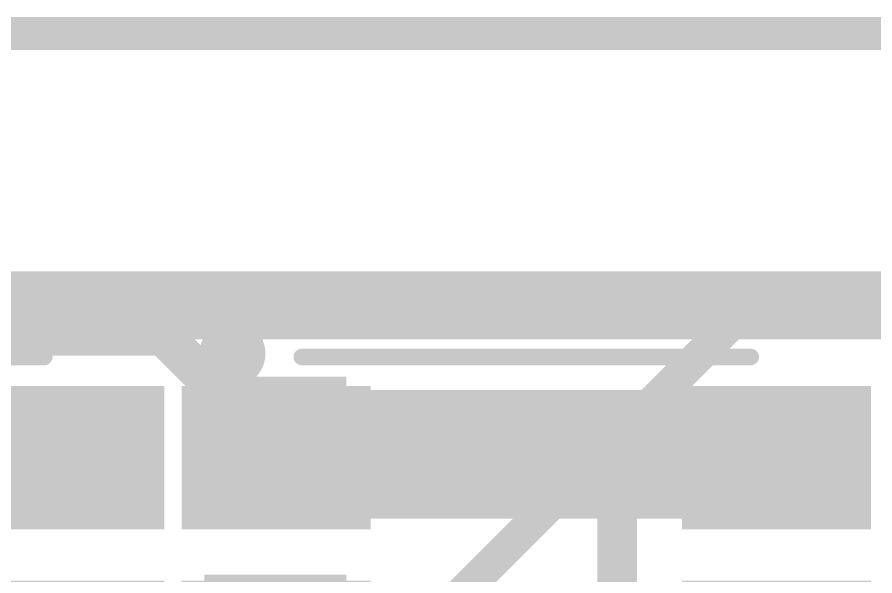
# Model space of a CAD drawing. Header units: millimetres. Extents: x -0.01 to 3.73, y -0.01 to 3.05.
# Drawn here: x 0.6348 to 0.8946, y 2.8577 to 3.027 of the extents above; entities that cross this region are included whole.
import ezdxf

# ---------------------------------------------------------------- set-up
doc = ezdxf.new("R2010")
doc.units = ezdxf.units.MM
doc.header["$MEASUREMENT"] = 0
for name, color, linetype in [('BottomLayer', 5, 'Continuous'), ('BottomPaste', 16, 'Continuous'), ('BottomSolder', 6, 'Continuous'), ('Mechanical1', 6, 'Continuous'), ('Mechanical2', 216, 'Continuous'), ('TopLayer', 1, 'Continuous'), ('TopOverlay', 2, 'Continuous'), ('TopPaste', 8, 'Continuous'), ('TopSolder', 216, 'Continuous'), ('ViaHoleLayer', 16, 'Continuous')]:
    doc.layers.add(name, color=color, linetype=linetype)

# ---------------------------------------------------------------- blocks, each defined once
blk = doc.blocks.new('TS_1185EC_C_D_B_19')
at = {"layer": 'TopLayer'}
for points in [[(-0.10039, 0.04724), (-0.05118, 0.04724), (-0.05118, 0.01181), (-0.10039, 0.01181)], [(0.05118, 0.04724), (0.10039, 0.04724), (0.10039, 0.01181), (0.05118, 0.01181)], [(-0.10039, -0.01181), (-0.05118, -0.01181), (-0.05118, -0.04724), (-0.10039, -0.04724)], [(0.05118, -0.01181), (0.10039, -0.01181), (0.10039, -0.04724), (0.05118, -0.04724)]]:
    blk.add_hatch(color=1, dxfattribs=at).paths.add_polyline_path(points)
at = {"layer": 'TopPaste'}
for points in [[(-0.10039, 0.04724), (-0.05118, 0.04724), (-0.05118, 0.01181), (-0.10039, 0.01181)], [(0.05118, 0.04724), (0.10039, 0.04724), (0.10039, 0.01181), (0.05118, 0.01181)], [(-0.10039, -0.01181), (-0.05118, -0.01181), (-0.05118, -0.04724), (-0.10039, -0.04724)], [(0.05118, -0.01181), (0.10039, -0.01181), (0.10039, -0.04724), (0.05118, -0.04724)]]:
    blk.add_hatch(color=8, dxfattribs=at).paths.add_polyline_path(points)
at = {"layer": 'TopSolder'}
for points in [[(-0.10439, 0.05124), (-0.04718, 0.05124), (-0.04718, 0.00781), (-0.10439, 0.00781)], [(0.04718, 0.05124), (0.10439, 0.05124), (0.10439, 0.00781), (0.04718, 0.00781)], [(-0.10439, -0.00781), (-0.04718, -0.00781), (-0.04718, -0.05124), (-0.10439, -0.05124)], [(0.04718, -0.00781), (0.10439, -0.00781), (0.10439, -0.05124), (0.04718, -0.05124)]]:
    blk.add_hatch(color=216, dxfattribs=at).paths.add_polyline_path(points)
at = {"layer": 'TopOverlay'}
for points, const_width in [([(-0.084, 0.061, 1), (-0.094, 0.061, 1)], 0.01), ([(-0.0965, 0.061, 1), (-0.0915, 0.061, 1)], 0.005), ([(-0.0865, 0.061, 1), (-0.0815, 0.061, 1)], 0.005), ([(-0.06925, 0.06, 1), (-0.06675, 0.06, 1)], 0.0025), ([(0.06675, 0.06, 1), (0.06925, 0.06, 1)], 0.0025), ([(-0.06925, -0.06, 1), (-0.06675, -0.06, 1)], 0.0025), ([(0.06675, -0.06, 1), (0.06925, -0.06, 1)], 0.0025)]:
    blk.add_lwpolyline(points, format="xyb", close=True, dxfattribs=dict(at, const_width=const_width))
at = {"layer": 'TopOverlay', "const_width": 0.005}
for points in [[(-0.068, 0.06), (0.068, 0.06)], [(-0.068, -0.06), (0.068, -0.06)]]:
    blk.add_lwpolyline(points, dxfattribs=at)
blk = doc.blocks.new('TS_1185EC_C_D_B_20')
at = {"layer": 'TopLayer'}
for points in [[(-0.10039, 0.04724), (-0.05118, 0.04724), (-0.05118, 0.01181), (-0.10039, 0.01181)], [(0.05118, 0.04724), (0.10039, 0.04724), (0.10039, 0.01181), (0.05118, 0.01181)], [(-0.10039, -0.01181), (-0.05118, -0.01181), (-0.05118, -0.04724), (-0.10039, -0.04724)], [(0.05118, -0.01181), (0.10039, -0.01181), (0.10039, -0.04724), (0.05118, -0.04724)]]:
    blk.add_hatch(color=1, dxfattribs=at).paths.add_polyline_path(points)
at = {"layer": 'TopPaste'}
for points in [[(-0.10039, 0.04724), (-0.05118, 0.04724), (-0.05118, 0.01181), (-0.10039, 0.01181)], [(0.05118, 0.04724), (0.10039, 0.04724), (0.10039, 0.01181), (0.05118, 0.01181)], [(-0.10039, -0.01181), (-0.05118, -0.01181), (-0.05118, -0.04724), (-0.10039, -0.04724)], [(0.05118, -0.01181), (0.10039, -0.01181), (0.10039, -0.04724), (0.05118, -0.04724)]]:
    blk.add_hatch(color=8, dxfattribs=at).paths.add_polyline_path(points)
at = {"layer": 'TopSolder'}
for points in [[(-0.10439, 0.05124), (-0.04718, 0.05124), (-0.04718, 0.00781), (-0.10439, 0.00781)], [(0.04718, 0.05124), (0.10439, 0.05124), (0.10439, 0.00781), (0.04718, 0.00781)], [(-0.10439, -0.00781), (-0.04718, -0.00781), (-0.04718, -0.05124), (-0.10439, -0.05124)], [(0.04718, -0.00781), (0.10439, -0.00781), (0.10439, -0.05124), (0.04718, -0.05124)]]:
    blk.add_hatch(color=216, dxfattribs=at).paths.add_polyline_path(points)
at = {"layer": 'TopOverlay'}
for points, const_width in [([(-0.084, 0.061, 1), (-0.094, 0.061, 1)], 0.01), ([(-0.0965, 0.061, 1), (-0.0915, 0.061, 1)], 0.005), ([(-0.0865, 0.061, 1), (-0.0815, 0.061, 1)], 0.005), ([(-0.06925, 0.06, 1), (-0.06675, 0.06, 1)], 0.0025), ([(0.06675, 0.06, 1), (0.06925, 0.06, 1)], 0.0025), ([(-0.06925, -0.06, 1), (-0.06675, -0.06, 1)], 0.0025), ([(0.06675, -0.06, 1), (0.06925, -0.06, 1)], 0.0025)]:
    blk.add_lwpolyline(points, format="xyb", close=True, dxfattribs=dict(at, const_width=const_width))
at = {"layer": 'TopOverlay', "const_width": 0.005}
for points in [[(-0.068, 0.06), (0.068, 0.06)], [(-0.068, -0.06), (0.068, -0.06)]]:
    blk.add_lwpolyline(points, dxfattribs=at)
blk = doc.blocks.new('R__0603_B_105')
at = {"layer": 'BottomLayer'}
for points in [[(-0.045, -0.0175), (-0.045, 0.0175), (-0.015, 0.0175), (-0.015, -0.0175)], [(0.015, -0.0175), (0.015, 0.0175), (0.045, 0.0175), (0.045, -0.0175)]]:
    blk.add_hatch(color=5, dxfattribs=at).paths.add_polyline_path(points)
at = {"layer": 'BottomPaste'}
for points in [[(-0.045, -0.0175), (-0.045, 0.0175), (-0.015, 0.0175), (-0.015, -0.0175)], [(0.015, -0.0175), (0.015, 0.0175), (0.045, 0.0175), (0.045, -0.0175)]]:
    blk.add_hatch(color=16, dxfattribs=at).paths.add_polyline_path(points)
at = {"layer": 'BottomSolder'}
for points in [[(-0.049, -0.0215), (-0.049, 0.0215), (-0.011, 0.0215), (-0.011, -0.0215)], [(0.011, -0.0215), (0.011, 0.0215), (0.049, 0.0215), (0.049, -0.0215)]]:
    blk.add_hatch(color=6, dxfattribs=at).paths.add_polyline_path(points)

msp = doc.modelspace()

# ---------------------------------------------------------------- hatches: boundary and pattern name
at = {"layer": 'BottomLayer'}
msp.add_hatch(color=5, dxfattribs=at).paths.add_polyline_path([(0.69481, 2.88), (0.77, 2.88), (0.77, 2.914), (0.69481, 2.914)])
h = msp.add_hatch(color=5, dxfattribs=at)
edge = h.paths.add_edge_path()
edge.add_arc((0.755, 2.899), 0.01181, 0, 360)
at = {"layer": 'TopLayer'}
for points in [[(0.688, 2.875), (0.89, 2.875), (0.89, 2.914), (0.688, 2.914)], [(0.474, 2.874), (0.676, 2.874), (0.676, 2.912), (0.474, 2.912)]]:
    msp.add_hatch(color=1, dxfattribs=at).paths.add_polyline_path(points)
h = msp.add_hatch(color=1, dxfattribs=at)
edge = h.paths.add_edge_path()
edge.add_arc((0.755, 2.899), 0.01181, 0, 360)
at = {"layer": 'ViaHoleLayer'}
h = msp.add_hatch(color=16, dxfattribs=at)
edge = h.paths.add_edge_path()
edge.add_arc((0.755, 2.899), 0.00591, 0, 360)

# ---------------------------------------------------------------- linework, layer by layer
at = {"layer": 'BottomLayer'}
for points, const_width in [([(0.765, 2.848), (0.85137, 2.93437)], 0.01), ([(0.85137, 2.93437), (1.50763, 2.93437)], 0.01), ([(0.35837, 2.93037), (0.67913, 2.93037)], 0.012), ([(0.67913, 2.93037), (0.7105, 2.899)], 0.012), ([(0.7105, 2.899), (0.713, 2.899)], 0.012)]:
    msp.add_lwpolyline(points, dxfattribs=dict(at, const_width=const_width))
for points, const_width in [([(0.84887, 2.93437, 1), (0.85387, 2.93437, 1)], 0.005), ([(0.84887, 2.93437, 1), (0.85387, 2.93437, 1)], 0.005), ([(0.67613, 2.93037, 1), (0.68213, 2.93037, 1)], 0.006), ([(0.67613, 2.93037, 1), (0.68213, 2.93037, 1)], 0.006), ([(0.7075, 2.899, 1), (0.7135, 2.899, 1)], 0.006), ([(0.7075, 2.899, 1), (0.7135, 2.899, 1)], 0.006), ([(0.71, 2.899, 1), (0.716, 2.899, 1)], 0.006)]:
    msp.add_lwpolyline(points, format="xyb", close=True, dxfattribs=dict(at, const_width=const_width))
at = {"layer": 'Mechanical1', "const_width": 0.01}
msp.add_lwpolyline([(0, 3.022), (1.58856, 3.022)], dxfattribs=at)
at = {"layer": 'Mechanical2', "const_width": 0.01}
msp.add_lwpolyline([(0, 2.945), (3.621, 2.945)], dxfattribs=at)
at = {"layer": 'TopLayer'}
for points, const_width in [([(0.47937, 2.93537), (1.00663, 2.93537)], 0.012), ([(0.65079, 2.89353), (0.65747, 2.89353)], 0.025), ([(0.65747, 2.89353), (0.658, 2.893)], 0.025), ([(0.708, 2.892), (0.70953, 2.89353)], 0.025), ([(0.70953, 2.89353), (0.71321, 2.89353)], 0.025), ([(0.79757, 2.899), (0.79857, 2.899)], 0.012), ([(0.79857, 2.899), (0.81657, 2.881)], 0.012), ([(0.81657, 2.69419), (0.81657, 2.881)], 0.012)]:
    msp.add_lwpolyline(points, dxfattribs=dict(at, const_width=const_width))
for points, const_width in [([(0.64454, 2.89353, 1), (0.65704, 2.89353, 1)], 0.0125), ([(0.65122, 2.89353, 1), (0.66372, 2.89353, 1)], 0.0125), ([(0.65122, 2.89353, 1), (0.66372, 2.89353, 1)], 0.0125), ([(0.65175, 2.893, 1), (0.66425, 2.893, 1)], 0.0125), ([(0.70328, 2.89353, 1), (0.71578, 2.89353, 1)], 0.0125), ([(0.70328, 2.89353, 1), (0.71578, 2.89353, 1)], 0.0125), ([(0.70696, 2.89353, 1), (0.71946, 2.89353, 1)], 0.0125), ([(0.79457, 2.899, 1), (0.80057, 2.899, 1)], 0.006), ([(0.79557, 2.899, 1), (0.80157, 2.899, 1)], 0.006), ([(0.79557, 2.899, 1), (0.80157, 2.899, 1)], 0.006), ([(0.70175, 2.892, 1), (0.71425, 2.892, 1)], 0.0125), ([(0.81357, 2.881, 1), (0.81957, 2.881, 1)], 0.006), ([(0.81357, 2.881, 1), (0.81957, 2.881, 1)], 0.006)]:
    msp.add_lwpolyline(points, format="xyb", close=True, dxfattribs=dict(at, const_width=const_width))

# ---------------------------------------------------------------- block references
for name, p in [('TS_1185EC_C_D_B_19', (0.575, 2.864)), ('TS_1185EC_C_D_B_20', (0.789, 2.864))]:
    msp.add_blockref(name, p)
at = {"rotation": 270}
msp.add_blockref('R__0603_B_105', (0.713, 2.869), dxfattribs=at)

doc.saveas('drawing.dxf')
